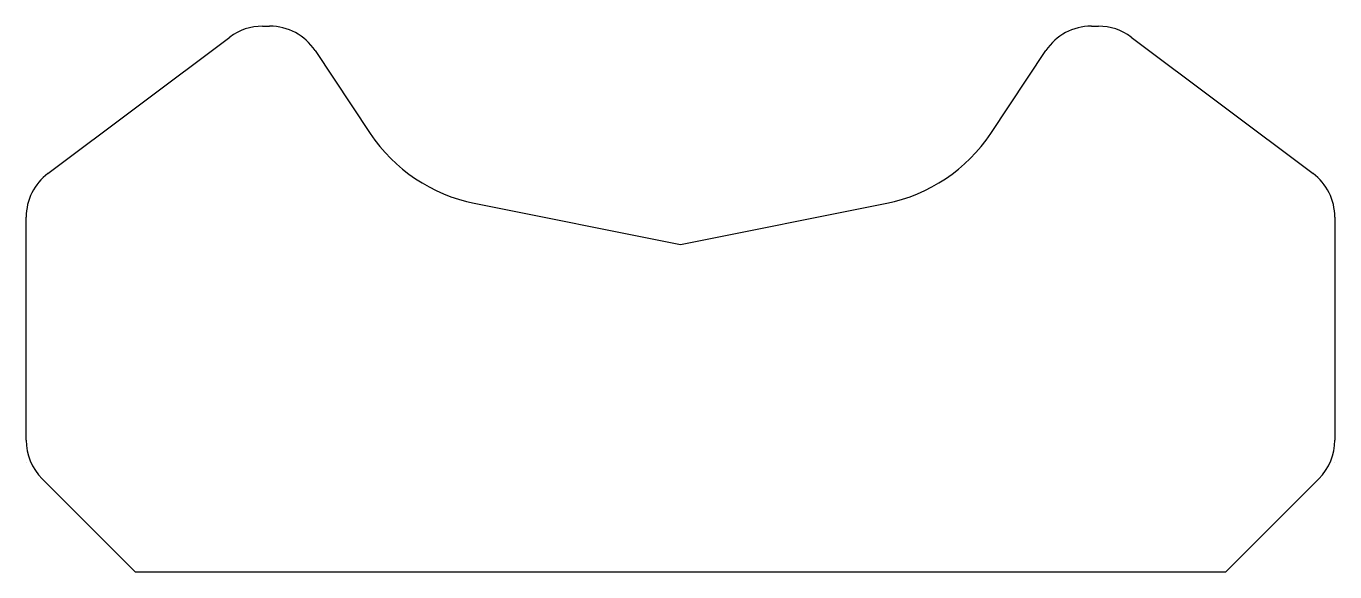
# Model space of a CAD drawing. Header units: millimetres. Extents: x -2 to 22, y 0 to 10.
import ezdxf

# ---------------------------------------------------------------- set-up
doc = ezdxf.new("R2010")
doc.units = ezdxf.units.MM
doc.layers.get('0').update_dxf_attribs({"color": 178, "lineweight": 25, "true_color": 0x000000})

msp = doc.modelspace()

# ---------------------------------------------------------------- linework, layer by layer
for p, q in [((2.333, 10), (2.465, 10)), ((17.535, 10), (17.667, 10)), ((-1.6, 7.3), (1.733, 9.8)), ((18.267, 9.8), (21.6, 7.3)), ((3.297, 9.555), (4.311, 8.034)), ((15.689, 8.034), (16.703, 9.555)), ((6.219, 6.756), (10, 6)), ((10, 6), (13.781, 6.756)), ((-2, 2.414), (-2, 6.5)), ((22, 6.5), (22, 2.414)), ((10, 6), (10, 6)), ((-2, 2), (-2, 2)), ((22, 2), (22, 2)), ((22, 2), (22, 2)), ((0, 0), (-1.707, 1.707)), ((20, 0), (21.707, 1.707)), ((0, 0), (20, 0)), ((20, 0), (20, 0))]:
    msp.add_line(p, q)
for centre, radius, start, end in [((2.333, 9), 1, 90, 126.8699), ((2.465, 9), 1, 33.6901, 90), ((17.535, 9), 1, 90, 146.3099), ((17.667, 9), 1, 53.1301, 90), ((6.807, 9.698), 3, 213.6901, 258.6901), ((13.193, 9.698), 3, 281.3099, 326.3099), ((-1, 6.5), 1, 126.8699, 180), ((21, 6.5), 1, 0, 53.1301), ((-1, 2.414), 1, 180, 225), ((21, 2.414), 1, 315, 0)]:
    msp.add_arc(centre, radius, start, end)

doc.saveas('drawing.dxf')
